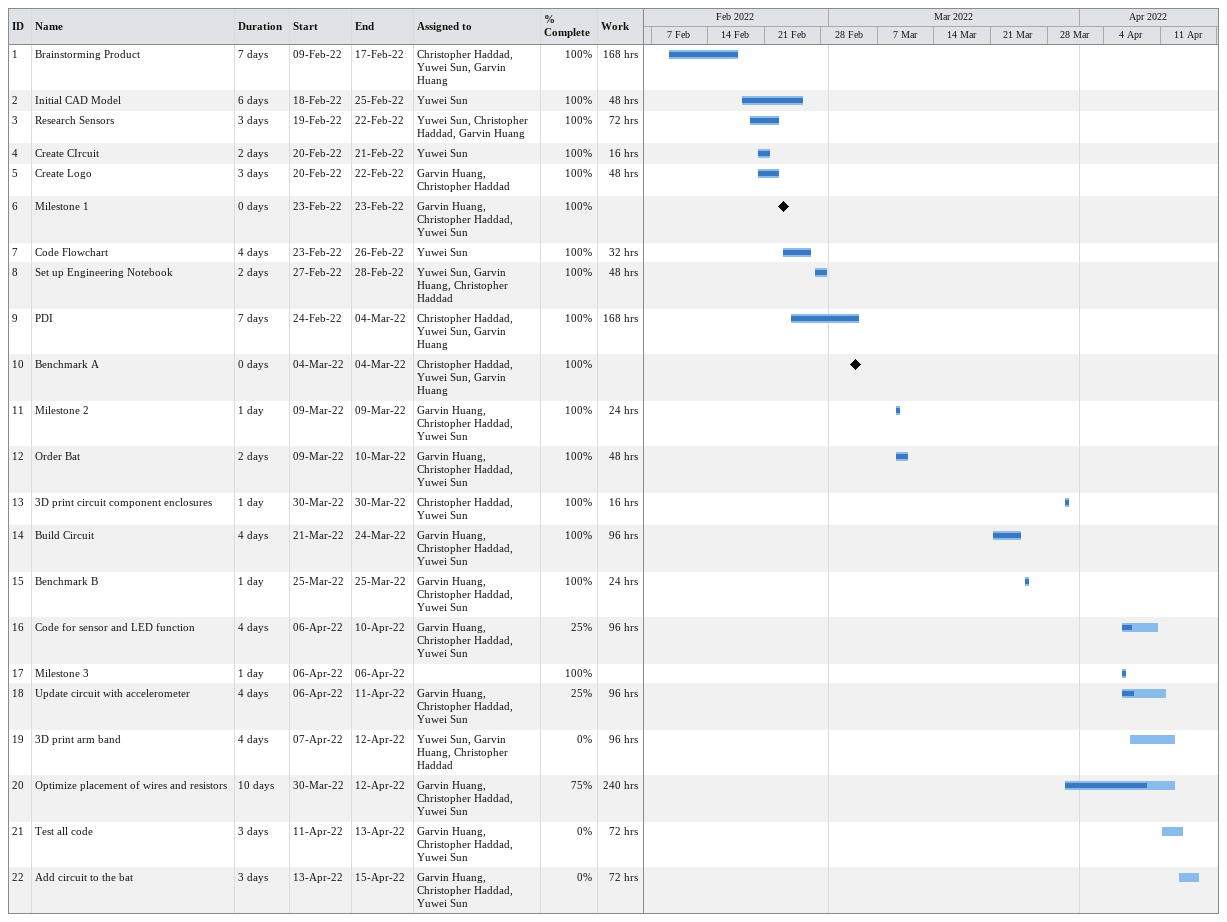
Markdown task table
| ID | Task | Duration | Start | Finish | Resources | % complete | Work (h) |
|---|---|---|---|---|---|---|---|
| 1 | Brainstorming Product | 7d | 2022-02-09 | 2022-02-17 | Christopher Haddad, Yuwei Sun, Garvin Huang | 100 | 168 |
| 2 | Initial CAD Model | 6d | 2022-02-18 | 2022-02-25 | Yuwei Sun | 100 | 48 |
| 3 | Research Sensors | 3d | 2022-02-19 | 2022-02-22 | Yuwei Sun, Christopher Haddad, Garvin Huang | 100 | 72 |
| 4 | Create CIrcuit | 2d | 2022-02-20 | 2022-02-21 | Yuwei Sun | 100 | 16 |
| 5 | Create Logo | 3d | 2022-02-20 | 2022-02-22 | Garvin Huang, Christopher Haddad | 100 | 48 |
| 6 | Milestone 1 | 0d | 2022-02-23 | 2022-02-23 | Garvin Huang, Christopher Haddad, Yuwei Sun | 100 |  |
| 7 | Code Flowchart | 4d | 2022-02-23 | 2022-02-26 | Yuwei Sun | 100 | 32 |
| 8 | Set up Engineering Notebook | 2d | 2022-02-27 | 2022-02-28 | Yuwei Sun, Garvin Huang, Christopher Haddad | 100 | 48 |
| 9 | PDI | 7d | 2022-02-24 | 2022-03-04 | Christopher Haddad, Yuwei Sun, Garvin Huang | 100 | 168 |
| 10 | Benchmark A | 0d | 2022-03-04 | 2022-03-04 | Christopher Haddad, Yuwei Sun, Garvin Huang | 100 |  |
| 11 | Milestone 2 | 1d | 2022-03-09 | 2022-03-09 | Garvin Huang, Christopher Haddad, Yuwei Sun | 100 | 24 |
| 12 | Order Bat | 2d | 2022-03-09 | 2022-03-10 | Garvin Huang, Christopher Haddad, Yuwei Sun | 100 | 48 |
| 13 | 3D print circuit component enclosures | 1d | 2022-03-30 | 2022-03-30 | Christopher Haddad, Yuwei Sun | 100 | 16 |
| 14 | Build Circuit | 4d | 2022-03-21 | 2022-03-24 | Garvin Huang, Christopher Haddad, Yuwei Sun | 100 | 96 |
| 15 | Benchmark B | 1d | 2022-03-25 | 2022-03-25 | Garvin Huang, Christopher Haddad, Yuwei Sun | 100 | 24 |
| 16 | Code for sensor and LED function | 4d | 2022-04-06 | 2022-04-10 | Garvin Huang, Christopher Haddad, Yuwei Sun | 25 | 96 |
| 17 | Milestone 3 | 1d | 2022-04-06 | 2022-04-06 |  | 100 |  |
| 18 | Update circuit with accelerometer | 4d | 2022-04-06 | 2022-04-11 | Garvin Huang, Christopher Haddad, Yuwei Sun | 25 | 96 |
| 19 | 3D print arm band | 4d | 2022-04-07 | 2022-04-12 | Yuwei Sun, Garvin Huang, Christopher Haddad | 0 | 96 |
| 20 | Optimize placement of wires and resistors | 10d | 2022-03-30 | 2022-04-12 | Garvin Huang, Christopher Haddad, Yuwei Sun | 75 | 240 |
| 21 | Test all code | 3d | 2022-04-11 | 2022-04-13 | Garvin Huang, Christopher Haddad, Yuwei Sun | 0 | 72 |
| 22 | Add circuit to the bat | 3d | 2022-04-13 | 2022-04-15 | Garvin Huang, Christopher Haddad, Yuwei Sun | 0 | 72 |
